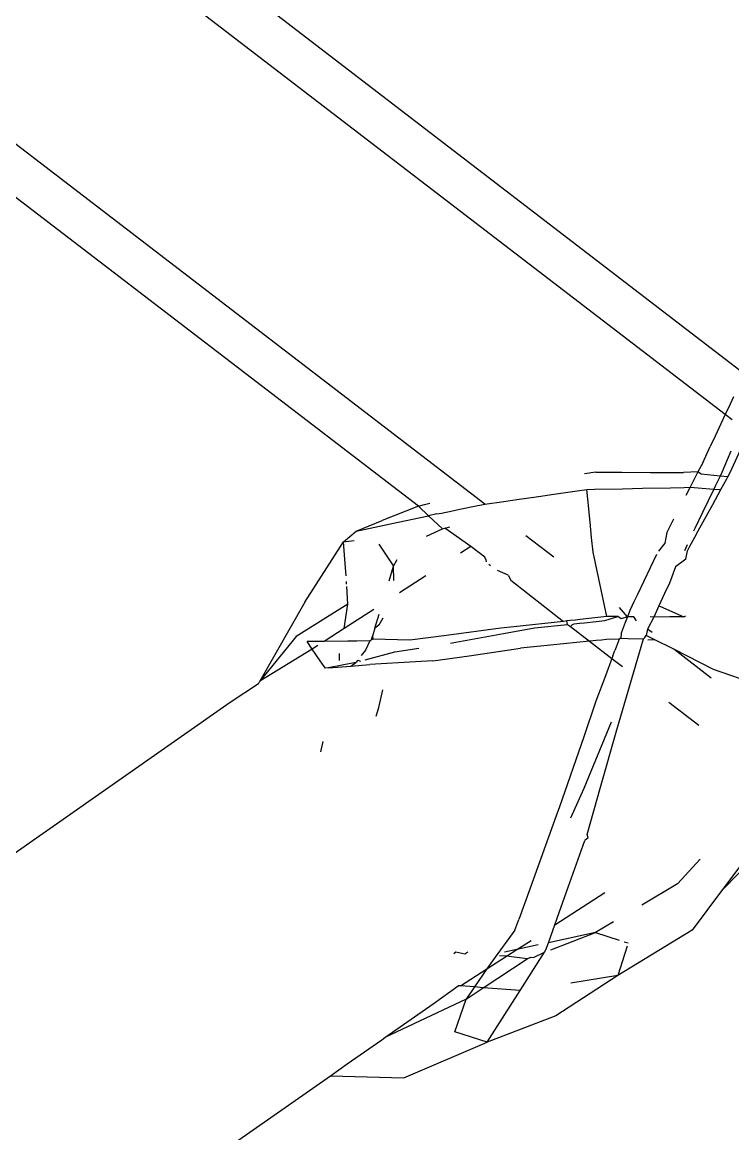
# Model space of a CAD drawing. Header units: inches. Extents: x 3324238 to 135265466, y -1036581 to 20094598.
# Drawn here: x 3354729.313 to 3354729.784, y -519083.313 to -519082.576 of the extents above; entities that cross this region are included whole.
import ezdxf

# ---------------------------------------------------------------- set-up
doc = ezdxf.new("R2010")
doc.units = ezdxf.units.IN
doc.header["$MEASUREMENT"] = 0
doc.layers.add('FURNITURE', color=32, linetype='Continuous', lineweight=13)

msp = doc.modelspace()

# ---------------------------------------------------------------- linework, layer by layer
for p, q in [((3354729.79197, -519082.80925, 0.00267), (3354727.96659, -519081.40791, 0.00267)), ((3354729.77934, -519082.83622, 0.00267), (3354727.93766, -519081.42336, 0.00267)), ((3354729.61988, -519082.89563, 0.00267), (3354727.79799, -519081.49795, 0.00267)), ((3354729.57592, -519082.8968, 0.00267), (3354727.76907, -519081.5134, 0.00267)), ((3354729.78251, -519082.87497, 0.00267), (3354729.80465, -519082.82637, 0.00267)), ((3354729.78484, -519082.82446, 0.00267), (3354729.78255, -519082.82936, 0.00267)), ((3354729.78255, -519082.82936, 0.00267), (3354729.77934, -519082.83622, 0.00267)), ((3354729.77934, -519082.83622, 0.00267), (3354729.77655, -519082.8422, 0.00267)), ((3354729.7839, -519082.83972, 0.00267), (3354729.77934, -519082.83622, 0.00267)), ((3354729.77655, -519082.8422, 0.00267), (3354729.77264, -519082.85056, 0.00267)), ((3354729.77264, -519082.85056, 0.00267), (3354729.76944, -519082.8574, 0.00267)), ((3354729.76445, -519082.86809, 0.00267), (3354729.76944, -519082.8574, 0.00267)), ((3354729.78309, -519082.86038, 0.00267), (3354729.78068, -519082.86608, 0.00267)), ((3354729.76445, -519082.86809, 0.00267), (3354729.7613, -519082.8742, 0.00267)), ((3354729.78068, -519082.86608, 0.00267), (3354729.77709, -519082.87454, 0.00267)), ((3354729.69344, -519082.87435, 0.00267), (3354729.68603, -519082.87545, 0.00267)), ((3354729.69344, -519082.87435, 0.00267), (3354729.69712, -519082.87437, 0.00267)), ((3354729.69712, -519082.87437, 0.00267), (3354729.7107, -519082.87443, 0.00267)), ((3354729.7107, -519082.87443, 0.00267), (3354729.72988, -519082.87452, 0.00267)), ((3354729.72988, -519082.87452, 0.00267), (3354729.74358, -519082.87458, 0.00267)), ((3354729.74358, -519082.87458, 0.00267), (3354729.75172, -519082.87462, 0.00267)), ((3354729.7613, -519082.8742, 0.00267), (3354729.75172, -519082.87462, 0.00267)), ((3354729.7613, -519082.8742, 0.00267), (3354729.75614, -519082.88422, 0.00267)), ((3354729.76331, -519082.87575, 0.00267), (3354729.7613, -519082.8742, 0.00267)), ((3354729.77592, -519082.87698, 0.00267), (3354729.76331, -519082.87575, 0.00267)), ((3354729.77592, -519082.87698, 0.00267), (3354729.77294, -519082.8832, 0.00267)), ((3354729.77709, -519082.87454, 0.00267), (3354729.77592, -519082.87698, 0.00267)), ((3354729.77845, -519082.87723, 0.00267), (3354729.77592, -519082.87698, 0.00267)), ((3354729.78112, -519082.87749, 0.00267), (3354729.77845, -519082.87723, 0.00267)), ((3354729.78043, -519082.87875, 0.00267), (3354729.78112, -519082.87749, 0.00267)), ((3354729.78112, -519082.87749, 0.00267), (3354729.78251, -519082.87497, 0.00267)), ((3354729.68108, -519082.88673, 0.00267), (3354729.6876, -519082.88579, 0.00267)), ((3354729.6876, -519082.88579, 0.00267), (3354729.69269, -519082.88569, 0.00267)), ((3354729.68824, -519082.89226, 0.00267), (3354729.6876, -519082.88579, 0.00267)), ((3354729.69269, -519082.88569, 0.00267), (3354729.71129, -519082.88532, 0.00267)), ((3354729.71129, -519082.88532, 0.00267), (3354729.72455, -519082.88505, 0.00267)), ((3354729.72455, -519082.88505, 0.00267), (3354729.74304, -519082.88469, 0.00267)), ((3354729.74304, -519082.88469, 0.00267), (3354729.75204, -519082.88451, 0.00267)), ((3354729.75204, -519082.88451, 0.00267), (3354729.75614, -519082.88422, 0.00267)), ((3354729.75614, -519082.88422, 0.00267), (3354729.75322, -519082.88991, 0.00267)), ((3354729.75614, -519082.88422, 0.00267), (3354729.77176, -519082.88566, 0.00267)), ((3354729.77176, -519082.88566, 0.00267), (3354729.76806, -519082.89337, 0.00267)), ((3354729.77111, -519082.89571, 0.00267), (3354729.77648, -519082.88593, 0.00267)), ((3354729.77294, -519082.8832, 0.00267), (3354729.77176, -519082.88566, 0.00267)), ((3354729.77176, -519082.88566, 0.00267), (3354729.77648, -519082.88593, 0.00267)), ((3354729.77648, -519082.88593, 0.00267), (3354729.78043, -519082.87875, 0.00267)), ((3354729.6325, -519082.89379, 0.00267), (3354729.64122, -519082.89253, 0.00267)), ((3354729.64122, -519082.89253, 0.00267), (3354729.65557, -519082.89044, 0.00267)), ((3354729.65557, -519082.89044, 0.00267), (3354729.66557, -519082.88899, 0.00267)), ((3354729.66557, -519082.88899, 0.00267), (3354729.68108, -519082.88673, 0.00267)), ((3354729.68974, -519082.90753, 0.00267), (3354729.68824, -519082.89226, 0.00267)), ((3354729.57592, -519082.8968, 0.00267), (3354729.55185, -519082.90637, 0.00267)), ((3354729.57592, -519082.8968, 0.00267), (3354729.57997, -519082.89582, 0.00267)), ((3354729.58262, -519082.90322, 0.00267), (3354729.57592, -519082.8968, 0.00267)), ((3354729.57997, -519082.89582, 0.00267), (3354729.58334, -519082.895, 0.00267)), ((3354729.59117, -519082.90146, 0.00267), (3354729.59843, -519082.89997, 0.00267)), ((3354729.59843, -519082.89997, 0.00267), (3354729.60338, -519082.89895, 0.00267)), ((3354729.60338, -519082.89895, 0.00267), (3354729.61313, -519082.89695, 0.00267)), ((3354729.61313, -519082.89695, 0.00267), (3354729.61883, -519082.89578, 0.00267)), ((3354729.61883, -519082.89578, 0.00267), (3354729.61988, -519082.89563, 0.00267)), ((3354729.61988, -519082.89563, 0.00267), (3354729.6325, -519082.89379, 0.00267)), ((3354729.76806, -519082.89337, 0.00267), (3354729.76433, -519082.90114, 0.00267)), ((3354729.76699, -519082.9032, 0.00267), (3354729.77111, -519082.89571, 0.00267)), ((3354729.53461, -519082.91355, 0.00267), (3354729.55185, -519082.90637, 0.00267)), ((3354729.53461, -519082.91355, 0.00267), (3354729.5623, -519082.9074, 0.00267)), ((3354729.5623, -519082.9074, 0.00267), (3354729.58262, -519082.90322, 0.00267)), ((3354729.58815, -519082.90208, 0.00267), (3354729.58262, -519082.90322, 0.00267)), ((3354729.59191, -519082.9119, 0.00267), (3354729.58262, -519082.90322, 0.00267)), ((3354729.58815, -519082.90208, 0.00267), (3354729.59117, -519082.90146, 0.00267)), ((3354729.69072, -519082.91758, 0.00267), (3354729.68974, -519082.90753, 0.00267)), ((3354729.74514, -519082.9056, 0.00267), (3354729.74064, -519082.91434, 0.00267)), ((3354729.76433, -519082.90114, 0.00267), (3354729.75926, -519082.91169, 0.00267)), ((3354729.76142, -519082.91334, 0.00267), (3354729.76699, -519082.9032, 0.00267)), ((3354729.52614, -519082.9206, 0.00267), (3354729.53461, -519082.91355, 0.00267)), ((3354729.5811, -519082.91676, 0.00267), (3354729.59191, -519082.9119, 0.00267)), ((3354729.59191, -519082.9119, 0.00267), (3354729.59343, -519082.91151, 0.00267)), ((3354729.59343, -519082.91151, 0.00267), (3354729.59675, -519082.91066, 0.00267)), ((3354729.61058, -519082.92366, 0.00267), (3354729.59343, -519082.91151, 0.00267)), ((3354729.74064, -519082.91434, 0.00267), (3354729.73923, -519082.92139, 0.00267)), ((3354729.75926, -519082.91169, 0.00267), (3354729.75838, -519082.91353, 0.00267)), ((3354729.75921, -519082.91736, 0.00267), (3354729.76142, -519082.91334, 0.00267)), ((3354729.5004, -519082.96054, 0.00267), (3354729.52614, -519082.9206, 0.00267)), ((3354729.52614, -519082.9206, 0.00267), (3354729.5332, -519082.91965, 0.00267)), ((3354729.52729, -519082.93488, 0.00267), (3354729.52614, -519082.9206, 0.00267)), ((3354729.54959, -519082.92204, 0.00267), (3354729.5593, -519082.93671, 0.00267)), ((3354729.66575, -519082.93081, 0.00267), (3354729.64715, -519082.91655, 0.00267)), ((3354729.6917, -519082.92749, 0.00267), (3354729.69072, -519082.91758, 0.00267)), ((3354729.73923, -519082.92139, 0.00267), (3354729.73508, -519082.92681, 0.00267)), ((3354729.75414, -519082.92251, 0.00267), (3354729.75226, -519082.92654, 0.00267)), ((3354729.75586, -519082.92346, 0.00267), (3354729.75921, -519082.91736, 0.00267)), ((3354729.61058, -519082.92366, 0.00267), (3354729.60378, -519082.92806, 0.00267)), ((3354729.61615, -519082.92793, 0.00267), (3354729.61058, -519082.92366, 0.00267)), ((3354729.61983, -519082.93076, 0.00267), (3354729.61615, -519082.92793, 0.00267)), ((3354729.70086, -519082.97014, 0.00267), (3354729.6917, -519082.92749, 0.00267)), ((3354729.73375, -519082.92884, 0.00267), (3354729.72109, -519082.95547, 0.00267)), ((3354729.75325, -519082.93215, 0.00267), (3354729.75423, -519082.92642, 0.00267)), ((3354729.75423, -519082.92642, 0.00267), (3354729.75586, -519082.92346, 0.00267)), ((3354729.5278, -519082.94307, 0.00267), (3354729.52729, -519082.93488, 0.00267)), ((3354729.55637, -519082.94647, 0.00267), (3354729.5593, -519082.93671, 0.00267)), ((3354729.5593, -519082.93671, 0.00267), (3354729.56177, -519082.93235, 0.00267)), ((3354729.5596, -519082.94624, 0.00267), (3354729.5593, -519082.93671, 0.00267)), ((3354729.62063, -519082.93235, 0.00267), (3354729.61983, -519082.93076, 0.00267)), ((3354729.62063, -519082.93235, 0.00267), (3354729.6207, -519082.9339, 0.00267)), ((3354729.62251, -519082.93528, 0.00267), (3354729.62369, -519082.93619, 0.00267)), ((3354729.74635, -519082.93716, 0.00267), (3354729.74229, -519082.94785, 0.00267)), ((3354729.75325, -519082.93215, 0.00267), (3354729.74635, -519082.93716, 0.00267)), ((3354729.58069, -519082.94301, 0.00267), (3354729.56328, -519082.95428, 0.00267)), ((3354729.6353, -519082.94263, 0.00267), (3354729.6282, -519082.93965, 0.00267)), ((3354729.6353, -519082.94263, 0.00267), (3354729.63707, -519082.94603, 0.00267)), ((3354729.52815, -519082.94852, 0.00267), (3354729.52805, -519082.94688, 0.00267)), ((3354729.529, -519082.96187, 0.00267), (3354729.52825, -519082.95011, 0.00267)), ((3354729.63707, -519082.94603, 0.00267), (3354729.65976, -519082.96357, 0.00267)), ((3354729.74229, -519082.94785, 0.00267), (3354729.73901, -519082.95487, 0.00267)), ((3354729.72109, -519082.95547, 0.00267), (3354729.71877, -519082.96035, 0.00267)), ((3354729.73901, -519082.95487, 0.00267), (3354729.73524, -519082.96291, 0.00267)), ((3354729.5004, -519082.96054, 0.00267), (3354729.47057, -519083.01284, 0.00267)), ((3354729.529, -519082.96187, 0.00267), (3354729.49467, -519082.98327, 0.00267)), ((3354729.52657, -519082.97805, 0.00267), (3354729.529, -519082.96187, 0.00267)), ((3354729.54617, -519082.96536, 0.00267), (3354729.52657, -519082.97805, 0.00267)), ((3354729.65976, -519082.96357, 0.00267), (3354729.67205, -519082.97329, 0.00267)), ((3354729.7145, -519082.97021, 0.00267), (3354729.70916, -519082.96412, 0.00267)), ((3354729.71604, -519082.96609, 0.00267), (3354729.7145, -519082.97021, 0.00267)), ((3354729.71877, -519082.96035, 0.00267), (3354729.71604, -519082.96609, 0.00267)), ((3354729.73524, -519082.96291, 0.00267), (3354729.73203, -519082.97058, 0.00267)), ((3354729.73524, -519082.96291, 0.00267), (3354729.73634, -519082.96333, 0.00267)), ((3354729.73634, -519082.96333, 0.00267), (3354729.75185, -519082.97039, 0.00267)), ((3354729.54698, -519082.97774, 0.00267), (3354729.54978, -519082.96843, 0.00267)), ((3354729.55231, -519082.97112, 0.00267), (3354729.54957, -519082.97587, 0.00267)), ((3354729.67205, -519082.97329, 0.00267), (3354729.6392, -519082.97688, 0.00267)), ((3354729.67434, -519082.97304, 0.00267), (3354729.67205, -519082.97329, 0.00267)), ((3354729.67641, -519082.97281, 0.00267), (3354729.67434, -519082.97304, 0.00267)), ((3354729.67474, -519082.97535, 0.00267), (3354729.67434, -519082.97304, 0.00267)), ((3354729.67996, -519082.97242, 0.00267), (3354729.67641, -519082.97281, 0.00267)), ((3354729.68321, -519082.97207, 0.00267), (3354729.67996, -519082.97242, 0.00267)), ((3354729.6827, -519082.97452, 0.00267), (3354729.68596, -519082.97418, 0.00267)), ((3354729.69098, -519082.97122, 0.00267), (3354729.68321, -519082.97207, 0.00267)), ((3354729.68596, -519082.97418, 0.00267), (3354729.69377, -519082.97337, 0.00267)), ((3354729.69676, -519082.97059, 0.00267), (3354729.69098, -519082.97122, 0.00267)), ((3354729.69377, -519082.97337, 0.00267), (3354729.69959, -519082.97276, 0.00267)), ((3354729.70086, -519082.97014, 0.00267), (3354729.69676, -519082.97059, 0.00267)), ((3354729.69959, -519082.97276, 0.00267), (3354729.70813, -519082.97017, 0.00267)), ((3354729.70813, -519082.97017, 0.00267), (3354729.70086, -519082.97014, 0.00267)), ((3354729.7103, -519082.97164, 0.00267), (3354729.70813, -519082.97017, 0.00267)), ((3354729.7145, -519082.97021, 0.00267), (3354729.7103, -519082.97164, 0.00267)), ((3354729.71308, -519082.97399, 0.00267), (3354729.71044, -519082.98108, 0.00267)), ((3354729.7145, -519082.97021, 0.00267), (3354729.71308, -519082.97399, 0.00267)), ((3354729.71879, -519082.97023, 0.00267), (3354729.7145, -519082.97021, 0.00267)), ((3354729.72053, -519082.97284, 0.00267), (3354729.71879, -519082.97023, 0.00267)), ((3354729.73203, -519082.97058, 0.00267), (3354729.72784, -519082.97845, 0.00267)), ((3354729.73203, -519082.97058, 0.00267), (3354729.72947, -519082.97028, 0.00267)), ((3354729.74266, -519082.97035, 0.00267), (3354729.73203, -519082.97058, 0.00267)), ((3354729.75185, -519082.97039, 0.00267), (3354729.74266, -519082.97035, 0.00267)), ((3354729.75185, -519082.97039, 0.00267), (3354729.75324, -519082.96972, 0.00267)), ((3354729.52657, -519082.97805, 0.00267), (3354729.51339, -519082.98659, 0.00267)), ((3354729.54698, -519082.97774, 0.00267), (3354729.54534, -519082.98321, 0.00267)), ((3354729.54957, -519082.97587, 0.00267), (3354729.54698, -519082.97774, 0.00267)), ((3354729.63055, -519082.97782, 0.00267), (3354729.59445, -519082.98262, 0.00267)), ((3354729.59821, -519082.98759, 0.00267), (3354729.63223, -519082.98139, 0.00267)), ((3354729.6392, -519082.97688, 0.00267), (3354729.63055, -519082.97782, 0.00267)), ((3354729.63223, -519082.98139, 0.00267), (3354729.65288, -519082.97763, 0.00267)), ((3354729.65288, -519082.97763, 0.00267), (3354729.67474, -519082.97535, 0.00267)), ((3354729.67474, -519082.97535, 0.00267), (3354729.67663, -519082.97661, 0.00267)), ((3354729.67796, -519082.97535, 0.00267), (3354729.67663, -519082.97661, 0.00267)), ((3354729.67663, -519082.97661, 0.00267), (3354729.68927, -519082.9865, 0.00267)), ((3354729.67796, -519082.97535, 0.00267), (3354729.67913, -519082.97489, 0.00267)), ((3354729.67913, -519082.97489, 0.00267), (3354729.6827, -519082.97452, 0.00267)), ((3354729.71044, -519082.98108, 0.00267), (3354729.71022, -519082.98438, 0.00267)), ((3354729.72784, -519082.97845, 0.00267), (3354729.72701, -519082.98257, 0.00267)), ((3354729.7308, -519082.98072, 0.00267), (3354729.72784, -519082.97845, 0.00267)), ((3354729.49467, -519082.98327, 0.00267), (3354729.47057, -519083.01284, 0.00267)), ((3354729.51339, -519082.98659, 0.00267), (3354729.50201, -519082.98666, 0.00267)), ((3354729.50546, -519082.99172, 0.00267), (3354729.50201, -519082.98666, 0.00267)), ((3354729.52902, -519082.98649, 0.00267), (3354729.51339, -519082.98659, 0.00267)), ((3354729.53496, -519082.9864, 0.00267), (3354729.52902, -519082.98649, 0.00267)), ((3354729.54358, -519082.98627, 0.00267), (3354729.53496, -519082.9864, 0.00267)), ((3354729.54358, -519082.98627, 0.00267), (3354729.54077, -519082.99243, 0.00267)), ((3354729.5455, -519082.98502, 0.00267), (3354729.54358, -519082.98627, 0.00267)), ((3354729.54463, -519082.98559, 0.00267), (3354729.54534, -519082.98321, 0.00267)), ((3354729.54534, -519082.98321, 0.00267), (3354729.5455, -519082.98502, 0.00267)), ((3354729.57025, -519082.98584, 0.00267), (3354729.5455, -519082.98502, 0.00267)), ((3354729.59445, -519082.98262, 0.00267), (3354729.57025, -519082.98584, 0.00267)), ((3354729.59703, -519082.98777, 0.00267), (3354729.59821, -519082.98759, 0.00267)), ((3354729.66346, -519082.98911, 0.00267), (3354729.64353, -519082.99113, 0.00267)), ((3354729.68927, -519082.9865, 0.00267), (3354729.66346, -519082.98911, 0.00267)), ((3354729.69183, -519082.98624, 0.00267), (3354729.68927, -519082.9865, 0.00267)), ((3354729.68927, -519082.9865, 0.00267), (3354729.70415, -519082.99791, 0.00267)), ((3354729.69367, -519082.98605, 0.00267), (3354729.69183, -519082.98624, 0.00267)), ((3354729.69728, -519082.98569, 0.00267), (3354729.69367, -519082.98605, 0.00267)), ((3354729.70053, -519082.98536, 0.00267), (3354729.69728, -519082.98569, 0.00267)), ((3354729.70895, -519082.98505, 0.00267), (3354729.70053, -519082.98536, 0.00267)), ((3354729.70895, -519082.98505, 0.00267), (3354729.70699, -519082.99031, 0.00267)), ((3354729.70736, -519083.04521, 0.00267), (3354729.72518, -519082.98496, 0.00267)), ((3354729.71022, -519082.98438, 0.00267), (3354729.70895, -519082.98505, 0.00267)), ((3354729.71022, -519082.98438, 0.00267), (3354729.71498, -519082.98456, 0.00267)), ((3354729.71498, -519082.98456, 0.00267), (3354729.72518, -519082.98496, 0.00267)), ((3354729.72518, -519082.98496, 0.00267), (3354729.72598, -519082.98393, 0.00267)), ((3354729.72598, -519082.98393, 0.00267), (3354729.72701, -519082.98257, 0.00267)), ((3354729.73228, -519082.98524, 0.00267), (3354729.72701, -519082.98257, 0.00267)), ((3354729.728, -519082.98548, 0.00267), (3354729.73228, -519082.98524, 0.00267)), ((3354729.74519, -519082.99176, 0.00267), (3354729.73228, -519082.98524, 0.00267)), ((3354729.50546, -519082.99172, 0.00267), (3354729.47057, -519083.01284, 0.00267)), ((3354729.50919, -519082.98931, 0.00267), (3354729.50546, -519082.99172, 0.00267)), ((3354729.51274, -519083.0024, 0.00267), (3354729.50546, -519082.99172, 0.00267)), ((3354729.52338, -519082.99934, 0.00267), (3354729.52356, -519082.99461, 0.00267)), ((3354729.54077, -519082.99243, 0.00267), (3354729.53795, -519082.99602, 0.00267)), ((3354729.54062, -519082.99886, 0.00267), (3354729.56016, -519082.99358, 0.00267)), ((3354729.56016, -519082.99358, 0.00267), (3354729.57604, -519082.99108, 0.00267)), ((3354729.58542, -519082.99956, 0.00267), (3354729.60959, -519082.99605, 0.00267)), ((3354729.60959, -519082.99605, 0.00267), (3354729.64353, -519082.99113, 0.00267)), ((3354729.70484, -519082.99606, 0.00267), (3354729.70415, -519082.99791, 0.00267)), ((3354729.70484, -519082.99606, 0.00267), (3354729.70617, -519082.9925, 0.00267)), ((3354729.70699, -519082.99031, 0.00267), (3354729.70617, -519082.9925, 0.00267)), ((3354729.77011, -519083.01087, 0.00267), (3354729.74519, -519082.99176, 0.00267)), ((3354729.77161, -519083.00511, 0.00267), (3354729.74519, -519082.99176, 0.00267)), ((3354729.51412, -519083.00442, 0.00267), (3354729.51274, -519083.0024, 0.00267)), ((3354729.53441, -519083.00054, 0.00267), (3354729.51613, -519083.00404, 0.00267)), ((3354729.51613, -519083.00404, 0.00267), (3354729.53096, -519083.00303, 0.00267)), ((3354729.51613, -519083.00404, 0.00267), (3354729.53096, -519083.00303, 0.00267)), ((3354729.53096, -519083.00303, 0.00267), (3354729.53441, -519083.00054, 0.00267)), ((3354729.53096, -519083.00303, 0.00267), (3354729.54355, -519083.00199, 0.00267)), ((3354729.53558, -519082.99904, 0.00267), (3354729.53441, -519083.00054, 0.00267)), ((3354729.53558, -519082.99904, 0.00267), (3354729.53742, -519082.99972, 0.00267)), ((3354729.57396, -519083.00022, 0.00267), (3354729.54355, -519083.00199, 0.00267)), ((3354729.58542, -519082.99956, 0.00267), (3354729.57396, -519083.00022, 0.00267)), ((3354729.70415, -519082.99791, 0.00267), (3354729.69987, -519083.00935, 0.00267)), ((3354729.70415, -519082.99791, 0.00267), (3354729.71028, -519083.00261, 0.00267)), ((3354729.71028, -519083.00261, 0.00267), (3354729.71114, -519083.00328, 0.00267)), ((3354729.51613, -519083.00404, 0.00267), (3354729.51412, -519083.00442, 0.00267)), ((3354729.69987, -519083.00935, 0.00267), (3354729.69357, -519083.02622, 0.00267)), ((3354729.8186, -519083.02144, 0.00267), (3354729.77161, -519083.00511, 0.00267)), ((3354729.46979, -519083.01482, 0.00267), (3354729.4509, -519083.02705, 0.00267)), ((3354729.46979, -519083.01482, 0.00267), (3354729.47057, -519083.01284, 0.00267)), ((3354729.54962, -519083.03035, 0.00267), (3354729.55233, -519083.0188, 0.00267)), ((3354729.4509, -519083.02705, 0.00267), (3354729.2911, -519083.13899, 0.00267)), ((3354729.54774, -519083.0361, 0.00267), (3354729.54962, -519083.03035, 0.00267)), ((3354729.69357, -519083.02622, 0.00267), (3354729.68546, -519083.04976, 0.00267)), ((3354729.74202, -519083.02697, 0.00267), (3354729.76192, -519083.04223, 0.00267)), ((3354729.70365, -519083.0401, 0.00267), (3354729.68555, -519083.08422, 0.00267)), ((3354729.69659, -519083.08323, 0.00267), (3354729.70736, -519083.04521, 0.00267)), ((3354729.51119, -519083.05977, 0.00267), (3354729.51263, -519083.0529, 0.00267)), ((3354729.68546, -519083.04976, 0.00267), (3354729.66942, -519083.09632, 0.00267)), ((3354729.68555, -519083.08422, 0.00267), (3354729.68165, -519083.0929, 0.00267)), ((3354729.6877, -519083.11461, 0.00267), (3354729.69659, -519083.08323, 0.00267)), ((3354729.66942, -519083.09632, 0.00267), (3354729.66728, -519083.1022, 0.00267)), ((3354729.68165, -519083.0929, 0.00267), (3354729.6768, -519083.1037, 0.00267)), ((3354729.66728, -519083.1022, 0.00267), (3354729.64989, -519083.1501, 0.00267)), ((3354729.67525, -519083.14957, 0.00267), (3354729.68625, -519083.11867, 0.00267)), ((3354729.68837, -519083.11684, 0.00267), (3354729.68625, -519083.11867, 0.00267)), ((3354729.68837, -519083.11684, 0.00267), (3354729.6877, -519083.11461, 0.00267)), ((3354729.80704, -519083.1211, 0.00267), (3354729.77683, -519083.15208, 0.00267)), ((3354729.76278, -519083.13095, 0.00267), (3354729.74778, -519083.14728, 0.00267)), ((3354729.79096, -519083.13329, 0.00267), (3354729.77683, -519083.15208, 0.00267)), ((3354729.64989, -519083.1501, 0.00267), (3354729.64234, -519083.17088, 0.00267)), ((3354729.66925, -519083.1664, 0.00267), (3354729.67525, -519083.14957, 0.00267)), ((3354729.74778, -519083.14728, 0.00267), (3354729.7241, -519083.16138, 0.00267)), ((3354729.66635, -519083.17456, 0.00267), (3354729.6994, -519083.15316, 0.00267)), ((3354729.77683, -519083.15208, 0.00267), (3354729.75737, -519083.17795, 0.00267)), ((3354729.63976, -519083.17799, 0.00267), (3354729.64234, -519083.17088, 0.00267)), ((3354729.66635, -519083.17456, 0.00267), (3354729.66925, -519083.1664, 0.00267)), ((3354729.7053, -519083.17258, 0.00267), (3354729.69337, -519083.17968, 0.00267)), ((3354729.63976, -519083.17799, 0.00267), (3354729.62501, -519083.19837, 0.00267)), ((3354729.66214, -519083.18638, 0.00267), (3354729.66635, -519083.17456, 0.00267)), ((3354729.69337, -519083.17968, 0.00267), (3354729.66214, -519083.18638, 0.00267)), ((3354729.66366, -519083.191, 0.00267), (3354729.69337, -519083.17968, 0.00267)), ((3354729.69337, -519083.17968, 0.00267), (3354729.70896, -519083.18461, 0.00267)), ((3354729.75737, -519083.17795, 0.00267), (3354729.70802, -519083.20812, 0.00267)), ((3354729.64115, -519083.19088, 0.00267), (3354729.65053, -519083.18481, 0.00267)), ((3354729.65532, -519083.18784, 0.00267), (3354729.64115, -519083.19088, 0.00267)), ((3354729.66046, -519083.19109, 0.00267), (3354729.66214, -519083.18638, 0.00267)), ((3354729.71238, -519083.18569, 0.00267), (3354729.71495, -519083.1865, 0.00267)), ((3354729.6007, -519083.1926, 0.00267), (3354729.59943, -519083.1937, 0.00267)), ((3354729.6066, -519083.19402, 0.00267), (3354729.6007, -519083.1926, 0.00267)), ((3354729.60864, -519083.1927, 0.00267), (3354729.6066, -519083.19402, 0.00267)), ((3354729.62128, -519083.20374, 0.00267), (3354729.63435, -519083.19528, 0.00267)), ((3354729.63435, -519083.19528, 0.00267), (3354729.62959, -519083.19506, 0.00267)), ((3354729.64115, -519083.19088, 0.00267), (3354729.63294, -519083.19264, 0.00267)), ((3354729.63435, -519083.19528, 0.00267), (3354729.64115, -519083.19088, 0.00267)), ((3354729.64801, -519083.19696, 0.00267), (3354729.63435, -519083.19528, 0.00267)), ((3354729.64324, -519083.21806, 0.00267), (3354729.65951, -519083.19258, 0.00267)), ((3354729.65213, -519083.19608, 0.00267), (3354729.65951, -519083.19258, 0.00267)), ((3354729.65951, -519083.19258, 0.00267), (3354729.66046, -519083.19109, 0.00267)), ((3354729.71439, -519083.18866, 0.00267), (3354729.70802, -519083.20812, 0.00267)), ((3354729.61886, -519083.21619, 0.00267), (3354729.64801, -519083.19696, 0.00267)), ((3354729.62501, -519083.19837, 0.00267), (3354729.62128, -519083.20374, 0.00267)), ((3354729.64801, -519083.19696, 0.00267), (3354729.65051, -519083.19601, 0.00267)), ((3354729.65051, -519083.19601, 0.00267), (3354729.65213, -519083.19608, 0.00267)), ((3354729.60385, -519083.21503, 0.00267), (3354729.62128, -519083.20374, 0.00267)), ((3354729.62128, -519083.20374, 0.00267), (3354729.61296, -519083.21573, 0.00267)), ((3354729.70802, -519083.20812, 0.00267), (3354729.66708, -519083.23496, 0.00267)), ((3354729.70802, -519083.20812, 0.00267), (3354729.67689, -519083.21326, 0.00267)), ((3354729.58552, -519083.2269, 0.00267), (3354729.60213, -519083.2149, 0.00267)), ((3354729.60385, -519083.21503, 0.00267), (3354729.60213, -519083.2149, 0.00267)), ((3354729.61296, -519083.21573, 0.00267), (3354729.60385, -519083.21503, 0.00267)), ((3354729.61296, -519083.21573, 0.00267), (3354729.60741, -519083.22374, 0.00267)), ((3354729.60741, -519083.22374, 0.00267), (3354729.61886, -519083.21619, 0.00267)), ((3354729.61886, -519083.21619, 0.00267), (3354729.61296, -519083.21573, 0.00267)), ((3354729.64324, -519083.21806, 0.00267), (3354729.61886, -519083.21619, 0.00267)), ((3354729.60741, -519083.22374, 0.00267), (3354729.55355, -519083.2493, 0.00267)), ((3354729.60001, -519083.24538, 0.00267), (3354729.60741, -519083.22374, 0.00267)), ((3354729.62137, -519083.25231, 0.00267), (3354729.64324, -519083.21806, 0.00267)), ((3354729.55355, -519083.2493, 0.00267), (3354729.58552, -519083.2269, 0.00267)), ((3354729.66708, -519083.23496, 0.00267), (3354729.62137, -519083.25231, 0.00267)), ((3354729.62137, -519083.25231, 0.00267), (3354729.60001, -519083.24538, 0.00267)), ((3354729.52867, -519083.26672, 0.00267), (3354729.55152, -519083.25071, 0.00267)), ((3354729.55152, -519083.25071, 0.00267), (3354729.55355, -519083.2493, 0.00267)), ((3354729.56614, -519083.27591, 0.00267), (3354729.62137, -519083.25231, 0.00267)), ((3354729.51745, -519083.27458, 0.00267), (3354729.52867, -519083.26672, 0.00267)), ((3354729.44054, -519083.32846, 0.00267), (3354729.51745, -519083.27458, 0.00267)), ((3354729.51745, -519083.27458, 0.00267), (3354729.56614, -519083.27591, 0.00267))]:
    msp.add_line(p, q)
at = {"layer": 'FURNITURE', "lineweight": 30}
msp.add_arc((3354732.75313, -519086.61744, 0.00267), 12.0161, 2.966283, 177.033717, dxfattribs=at)

doc.saveas('drawing.dxf')
